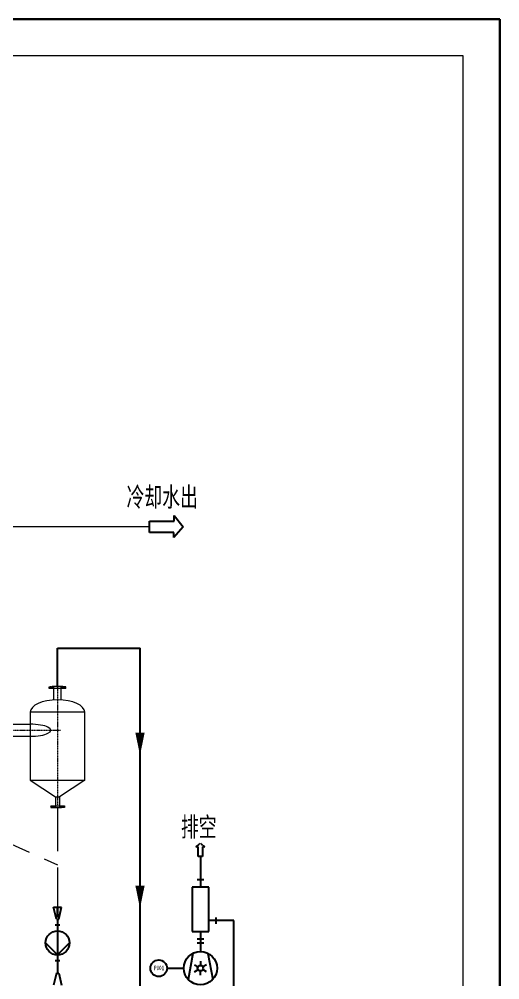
# Model space of a CAD drawing. Header units: millimetres. Extents: x 246160 to 561497, y -257273 to -154225.
# Drawn here: x 263573 to 268857, y -164803 to -154225 of the extents above; entities that cross this region are included whole.
import ezdxf

# ---------------------------------------------------------------- set-up
doc = ezdxf.new("R2010")
doc.units = ezdxf.units.MM
for name, pattern in [('ACAD_ISO02W100', [11, 8, -3]), ('ACAD_ISO10W100', [18.7, 12, -3, 0.7, -3]), ('PHANTOM', [63.5, 31.75, -6.35, 6.35, -6.35, 6.35, -6.35])]:
    doc.linetypes.add(name, pattern=pattern)
for name, color, linetype in [('2', 1, 'Continuous'), ('LAYER1', 7, 'Continuous'), ('LAYER2', 1, 'Continuous'), ('LAYER4', 3, 'ACAD_ISO02W100')]:
    doc.layers.add(name, color=color, linetype=linetype)
for name, color, linetype, lineweight in [('中心线', 1, 'ACAD_ISO10W100', 18), ('冷凝水管线', 140, 'ACAD_ISO02W100', 15), ('冷却水管线', 4, 'Continuous', 15), ('外围线', 5, 'Continuous', 5), ('物料线路', 40, 'PHANTOM', 25), ('细实线', 7, 'Continuous', 18)]:
    doc.layers.add(name, color=color, linetype=linetype, lineweight=lineweight)
doc.styles.add('STYLE1', font='', dxfattribs={"width": 0.8, "height": 4})
doc.styles.get('STYLE1').set_extended_font_data('SimSun')

msp = doc.modelspace()

# ---------------------------------------------------------------- hatches: boundary and pattern name
at = {"layer": '细实线', "linetype": 'Continuous'}
h = msp.add_hatch(dxfattribs=at)
h.set_pattern_fill('_USER', scale=3, angle=225, style=0, pattern_type=0)
h.set_pattern_definition([(225, (542061.8236, -284713.099), (2.121320344, -2.121320344), [])])
h.paths.add_polyline_path([(264087, -161594), (264087, -161576), (264076, -161576), (264076, -161594)])
h.paths.add_polyline_path([(263902, -161594), (263902, -161576), (263913, -161576), (263913, -161594)])
h.paths.add_polyline_path([(264033, -161594), (264033, -161574), (264053, -161574), (264053, -161576), (264058, -161576), (264058, -161594)])
h.paths.add_polyline_path([(263955, -161594), (263955, -161574), (263935, -161574), (263935, -161576), (263931, -161576), (263931, -161594)])
h = msp.add_hatch(dxfattribs=at)
h.set_pattern_fill('_USER', scale=3, angle=45, style=0, pattern_type=0)
h.set_pattern_definition([(45, (-8183.8253, -39110.0678), (-2.121320344, 2.121320344), [])])
h.paths.add_polyline_path([(263919, -162888), (263919, -162904), (263930, -162904), (263930, -162888)])
h.paths.add_polyline_path([(264069, -162888), (264069, -162904), (264058, -162904), (264058, -162888)])
h.paths.add_polyline_path([(263971, -162888), (263971, -162906), (263952, -162906), (263952, -162904), (263948, -162904), (263948, -162888)])
h.paths.add_polyline_path([(264017, -162888), (264017, -162906), (264036, -162906), (264036, -162904), (264040, -162904), (264040, -162888)])

# ---------------------------------------------------------------- linework, layer by layer
at = {"layer": '2'}
for p, q in [((265275, -159754), (265275, -159691)), ((265275, -159691), (265374, -159815)), ((265007, -159754), (265275, -159754)), ((265007, -159877), (265007, -159754)), ((265374, -159815), (265274, -159934)), ((265274, -159877), (265007, -159877)), ((265274, -159934), (265274, -159877))]:
    msp.add_line(p, q, dxfattribs=at)
at = {"layer": '2', "color": 7}
for p, q in [((265565, -163701), (265565, -163783)), ((263950, -164002), (264038, -164002)), ((263981, -164134), (263950, -164002)), ((264007, -164134), (264038, -164002)), ((263981, -164134), (264007, -164134)), ((265739, -164151), (265657, -164151)), ((265565, -164272), (265565, -164355)), ((265565, -164400), (265565, -164492)), ((263981, -164730), (263950, -164862)), ((263981, -164730), (264007, -164730)), ((264007, -164730), (264038, -164862))]:
    msp.add_line(p, q, dxfattribs=at)
at = {"layer": 'LAYER1'}
for p, q in [((265473, -163783), (265473, -164272)), ((265657, -163783), (265473, -163783)), ((265657, -164272), (265657, -163783)), ((263994, -164529), (263863, -164397)), ((264126, -164397), (263994, -164529)), ((263994, -164686), (263994, -164730)), ((263994, -164686), (263994, -164730)), ((265199, -164676), (265382, -164676))]:
    msp.add_line(p, q, dxfattribs=at)
at = {"layer": 'LAYER1', "color": 7}
for p, q in [((265473, -164272), (265657, -164272)), ((265483, -164512), (265430, -164800)), ((265647, -164512), (265700, -164800)), ((265499, -164637), (265539, -164660)), ((265565, -164599), (265565, -164645)), ((265631, -164637), (265592, -164660)), ((265499, -164714), (265539, -164691)), ((265565, -164752), (265565, -164706)), ((265631, -164714), (265592, -164691))]:
    msp.add_line(p, q, dxfattribs=at)
at = {"layer": 'LAYER1'}
for centre, radius in [((263994, -164397), 132), ((265107, -164676), 91.6)]:
    msp.add_circle(centre, radius, dxfattribs=at)
at = {"layer": 'LAYER1', "color": 7}
for radius in [183, 30.5]:
    msp.add_circle((265565, -164675), radius, dxfattribs=at)
at = {"layer": 'LAYER2', "color": 7}
for p, q in [((265602, -163701), (265528, -163701)), ((265739, -164188), (265739, -164115)), ((264021, -164200), (263968, -164200)), ((265602, -164355), (265528, -164355)), ((265565, -164355), (265565, -164400)), ((265602, -164400), (265528, -164400)), ((264021, -164595), (263968, -164595))]:
    msp.add_line(p, q, dxfattribs=at)
at = {"layer": 'LAYER4', "color": 6}
for p, q in [((263994, -161151), (264901, -161151)), ((263994, -161566), (263994, -161151)), ((264901, -165489), (264901, -161151)), ((265515, -163339), (265565, -163299)), ((265565, -163299), (265613, -163339)), ((265540, -163339), (265515, -163339)), ((265540, -163446), (265540, -163339)), ((265613, -163339), (265590, -163339)), ((265590, -163339), (265590, -163446)), ((265590, -163446), (265540, -163446)), ((265565, -163446), (265565, -163783)), ((265934, -164151), (265739, -164151)), ((265934, -165368), (265934, -164151))]:
    msp.add_line(p, q, dxfattribs=at)
for points in [[(264901, -162082, 102, 0.0508, 0), (264901, -162332, 0.0508, 0.0508, 0)], [(264901, -163765, 102, 0.0508, 0), (264901, -164015, 0.0508, 0.0508, 0)]]:
    msp.add_lwpolyline(points, format="xyseb", dxfattribs=at)
at = {"layer": '中心线'}
for p, q in [((263994, -161574), (263994, -163161)), ((263042, -162055), (264029, -162055))]:
    msp.add_line(p, q, dxfattribs=at)
at = {"layer": '冷凝水管线', "ltscale": 60}
for p, q in [((262642, -162931), (263994, -163536)), ((263994, -162906), (263994, -165456))]:
    msp.add_line(p, q, dxfattribs=at)
at = {"layer": '冷却水管线', "lineweight": 30}
for p, q in [((268857, -154225), (246160, -154225)), ((268857, -170095), (268857, -154225))]:
    msp.add_line(p, q, dxfattribs=at)
at = {"layer": '冷却水管线', "ltscale": 80}
msp.add_line((265007, -159815), (263194, -159815), dxfattribs=at)
at = {"layer": '外围线'}
for p, q in [((268453, -154630), (247607, -154630)), ((268453, -169691), (268453, -154630))]:
    msp.add_line(p, q, dxfattribs=at)
at = {"layer": '物料线路', "ltscale": 800}
for p, q in [((263994, -163995), (263994, -164118)), ((263994, -164118), (263994, -163995)), ((263994, -164134), (263994, -164730)), ((263994, -164134), (263994, -164200)), ((263994, -164200), (263994, -164266)), ((263994, -164266), (263994, -164529)), ((263994, -164529), (263994, -164595)), ((263994, -164595), (263994, -164730))]:
    msp.add_line(p, q, dxfattribs=at)
at = {"layer": '细实线'}
for p, q in [((263902, -161594), (263902, -161576)), ((263902, -161576), (263935, -161576)), ((264087, -161594), (263902, -161594)), ((263913, -161594), (263913, -161576)), ((263931, -161594), (263931, -161576)), ((264053, -161574), (263935, -161574)), ((263935, -161574), (263935, -161576)), ((263955, -161722), (263955, -161574)), ((264033, -161722), (264033, -161574)), ((264053, -161576), (264053, -161574)), ((264087, -161576), (264053, -161576)), ((264058, -161594), (264058, -161576)), ((264076, -161594), (264076, -161576)), ((264087, -161594), (264087, -161576)), ((263042, -161988), (263694, -161988)), ((263042, -162121), (263694, -162121)), ((263694, -162606), (263971, -162787)), ((264294, -162606), (264017, -162787)), ((263919, -162888), (263919, -162904)), ((263919, -162888), (264069, -162888)), ((263930, -162888), (263930, -162904)), ((263948, -162888), (263948, -162904)), ((263971, -162787), (263971, -162906)), ((263971, -162787), (264017, -162787)), ((264017, -162787), (264017, -162906)), ((264040, -162888), (264040, -162904)), ((264058, -162888), (264058, -162904)), ((264069, -162888), (264069, -162904)), ((263919, -162904), (263952, -162904)), ((263952, -162904), (263952, -162906)), ((263952, -162906), (264036, -162906)), ((264036, -162906), (264036, -162904)), ((264069, -162904), (264036, -162904))]:
    msp.add_line(p, q, dxfattribs=at)
at = {"layer": '细实线', "color": 1, "linetype": 'ACAD_ISO10W100'}
for p, q in [((263922, -161599), (263922, -161571)), ((263994, -161600), (263994, -161566)), ((264067, -161599), (264067, -161571)), ((263939, -162883), (263939, -162909)), ((264049, -162883), (264049, -162909))]:
    msp.add_line(p, q, dxfattribs=at)
at = {"layer": '细实线'}
msp.add_lwpolyline([(263694, -162606), (264294, -162606), (264294, -161856), (263694, -161856)], close=True, dxfattribs=at)
for centre, major_axis, ratio, start_param, end_param in [((263994, -161856), (-300, 0), 0.452764, 3.141593, 6.283185), ((263694, -162055), (-225, 0), 0.296181, 1.570796, 4.712389)]:
    msp.add_ellipse(centre, major_axis=major_axis, ratio=ratio, start_param=start_param, end_param=end_param, dxfattribs=at)

# ---------------------------------------------------------------- texts
at = {"layer": 'LAYER1', "style": 'STYLE1', "width": 0.67}
msp.add_text('PU01', height=50.9, dxfattribs=at).set_placement((265055, -164697))
at = {"layer": 'LAYER2', "style": 'STYLE1', "width": 0.67}
msp.add_text('冷却水出', height=214.4, dxfattribs=at).set_placement((264753, -159593))
at = {"layer": 'LAYER4', "color": 6, "style": 'STYLE1', "width": 0.67}
msp.add_text('排空', height=214.4, dxfattribs=at).set_placement((265351, -163226))

doc.saveas('drawing.dxf')
